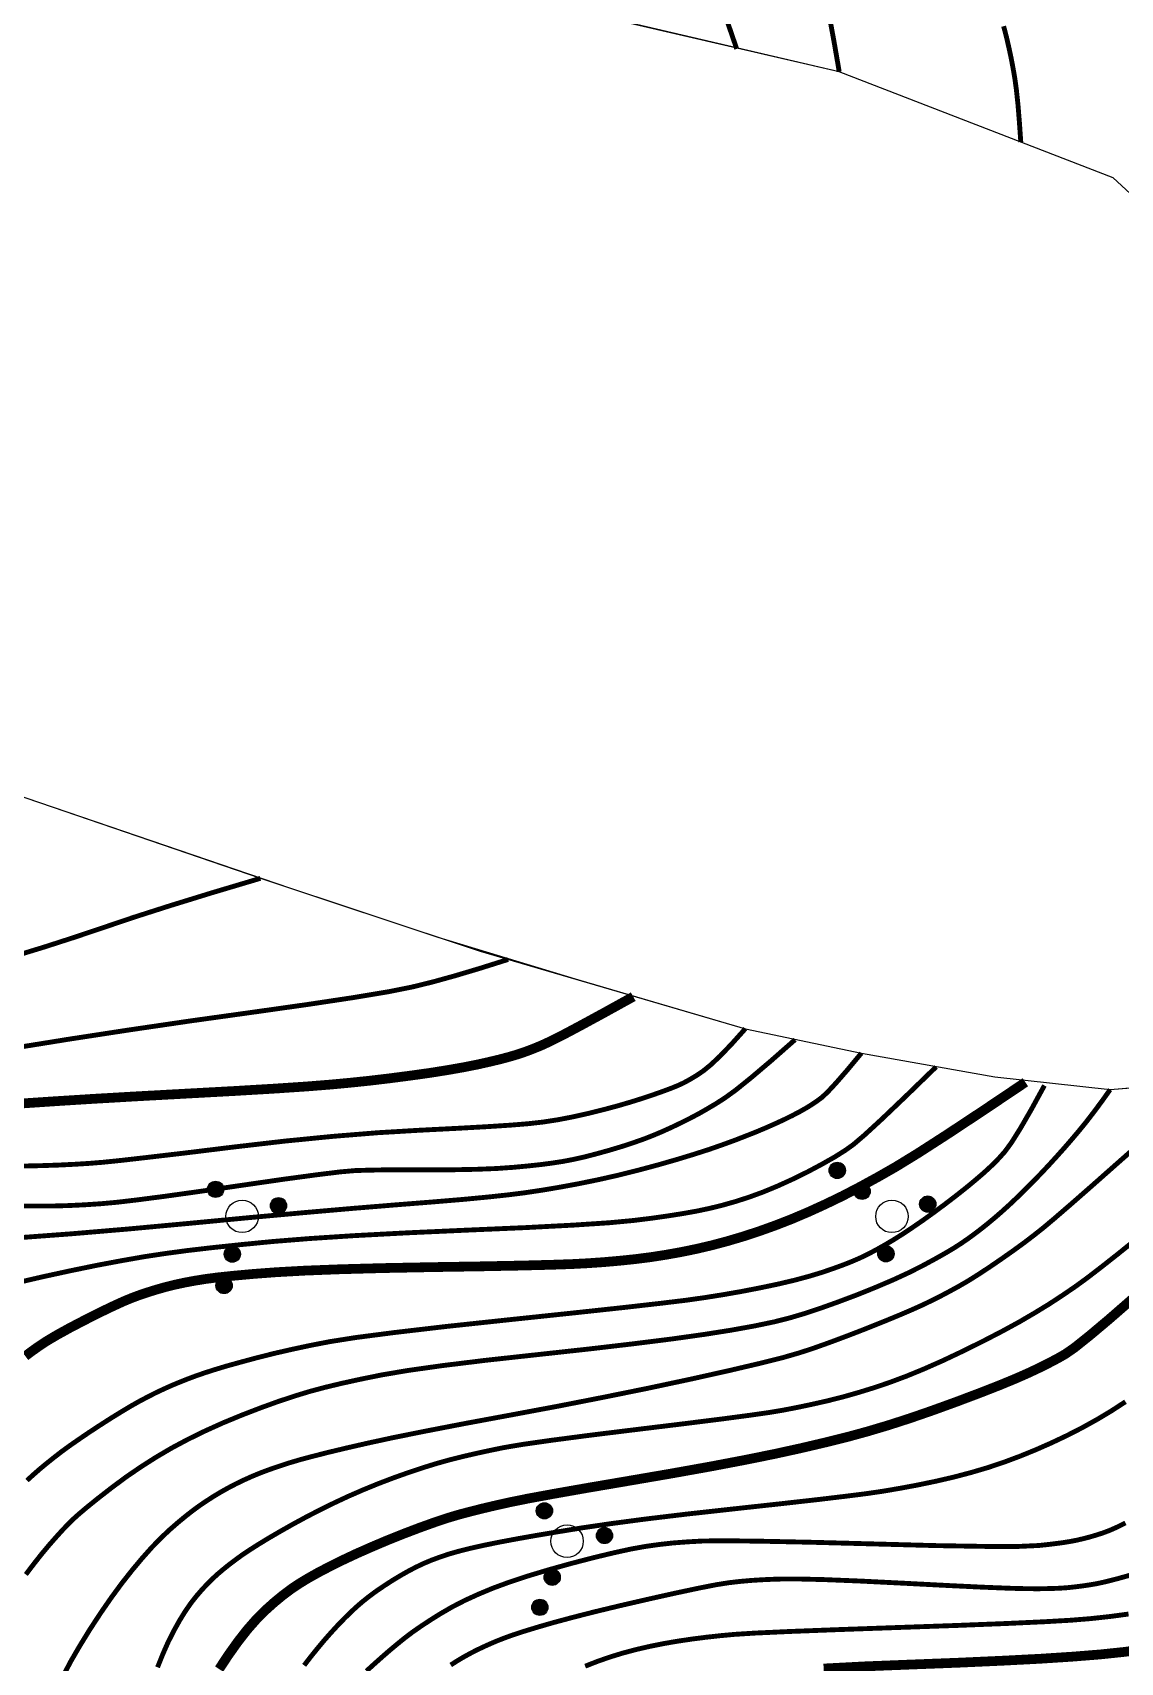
# Model space of a CAD drawing. Extents: x 396500 to 398250, y 1005980 to 1008200.
# Drawn here: x 398169.81 to 398186.55, y 1007827.17 to 1007852.26 of the extents above; entities that cross this region are included whole.
import ezdxf

# ---------------------------------------------------------------- set-up
doc = ezdxf.new("R2010")
doc.units = 0
doc.header["$LTSCALE"] = 0.5
doc.layers.get('0').update_dxf_attribs({"linetype": 'CONTINUOUS'})
doc.layers.add('ASSIST', color=7, linetype='CONTINUOUS', plot=False)
for name, color, linetype in [('DGX', 2, 'CONTINUOUS'), ('DMTZ', 3, 'CONTINUOUS'), ('ZBTZ', 3, 'CONTINUOUS')]:
    doc.layers.add(name, color=color, linetype=linetype)
doc.linetypes.add('10421', pattern='A,2,[150,AAA.SHX,S=1,R=0,X=0,Y=1],1e-11', length=2)
doc.linetypes.add('1161', pattern='A,0,[149,AAA.SHX,S=0.15,R=0,X=0,Y=0],-1.6', length=1.6)

# ---------------------------------------------------------------- blocks, each defined once
blk = doc.blocks.new('*U110')
at = {"linetype": 'Continuous'}
for points in [[(-0.25, 2.2), (-0.238, 2.123), (-0.238, 2.277)], [(-0.238, 2.277), (-0.202, 2.053), (-0.202, 2.347)], [(-0.202, 2.053), (-0.238, 2.277), (-0.238, 2.123)], [(-0.202, 2.347), (-0.147, 1.998), (-0.147, 2.402)], [(-0.147, 1.998), (-0.202, 2.347), (-0.202, 2.053)], [(-0.147, 2.402), (-0.077, 1.962), (-0.077, 2.438)], [(-0.077, 1.962), (-0.147, 2.402), (-0.147, 1.998)], [(-0.077, 2.438), (0, 1.95), (0, 2.45)], [(0, 1.95), (-0.077, 2.438), (-0.077, 1.962)], [(0, 2.45), (0.077, 1.962), (0.077, 2.438)], [(0.077, 1.962), (0, 2.45), (0, 1.95)], [(0.077, 2.438), (0.147, 1.998), (0.147, 2.402)], [(0.147, 1.998), (0.077, 2.438), (0.077, 1.962)], [(0.147, 2.402), (0.202, 2.053), (0.202, 2.347)], [(0.202, 2.053), (0.147, 2.402), (0.147, 1.998)], [(0.202, 2.347), (0.238, 2.123), (0.238, 2.277)], [(0.238, 2.123), (0.202, 2.347), (0.202, 2.053)], [(0.25, 2.2), (0.238, 2.277), (0.238, 2.123)]]:
    blk.add_solid(points, dxfattribs=at)
blk = doc.blocks.new('*U109')
at = {"linetype": 'Continuous'}
for points in [[(-0.25, 1.2), (-0.238, 1.123), (-0.238, 1.277)], [(-0.238, 1.277), (-0.202, 1.053), (-0.202, 1.347)], [(-0.202, 1.053), (-0.238, 1.277), (-0.238, 1.123)], [(-0.202, 1.347), (-0.147, 0.998), (-0.147, 1.402)], [(-0.147, 0.998), (-0.202, 1.347), (-0.202, 1.053)], [(-0.147, 1.402), (-0.077, 0.962), (-0.077, 1.438)], [(-0.077, 0.962), (-0.147, 1.402), (-0.147, 0.998)], [(-0.077, 1.438), (0, 0.95), (0, 1.45)], [(0, 0.95), (-0.077, 1.438), (-0.077, 0.962)], [(0, 1.45), (0.077, 0.962), (0.077, 1.438)], [(0.077, 0.962), (0, 1.45), (0, 0.95)], [(0.077, 1.438), (0.147, 0.998), (0.147, 1.402)], [(0.147, 0.998), (0.077, 1.438), (0.077, 0.962)], [(0.147, 1.402), (0.202, 1.053), (0.202, 1.347)], [(0.202, 1.053), (0.147, 1.402), (0.147, 0.998)], [(0.202, 1.347), (0.238, 1.123), (0.238, 1.277)], [(0.238, 1.123), (0.202, 1.347), (0.202, 1.053)], [(0.25, 1.2), (0.238, 1.277), (0.238, 1.123)]]:
    blk.add_solid(points, dxfattribs=at)
blk = doc.blocks.new('*U108')
at = {"linetype": 'Continuous'}
for points in [[(-1.238, -0.523), (-1.202, -0.747), (-1.202, -0.453)], [(-1.202, -0.453), (-1.147, -0.802), (-1.147, -0.398)], [(-1.147, -0.802), (-1.202, -0.453), (-1.202, -0.747)], [(-1.147, -0.398), (-1.077, -0.838), (-1.077, -0.362)], [(-1.077, -0.838), (-1.147, -0.398), (-1.147, -0.802)], [(-1.077, -0.362), (-1, -0.85), (-1, -0.35)], [(-1, -0.85), (-1.077, -0.362), (-1.077, -0.838)], [(-1, -0.35), (-0.923, -0.838), (-0.923, -0.362)], [(-0.923, -0.838), (-1, -0.35), (-1, -0.85)], [(-0.923, -0.362), (-0.853, -0.802), (-0.853, -0.398)], [(-0.853, -0.802), (-0.923, -0.362), (-0.923, -0.838)], [(-0.853, -0.398), (-0.798, -0.747), (-0.798, -0.453)], [(-0.798, -0.747), (-0.853, -0.398), (-0.853, -0.802)], [(-0.798, -0.453), (-0.762, -0.677), (-0.762, -0.523)], [(-0.762, -0.677), (-0.798, -0.453), (-0.798, -0.747)], [(-1.25, -0.6), (-1.238, -0.677), (-1.238, -0.523)], [(-1.202, -0.747), (-1.238, -0.523), (-1.238, -0.677)], [(-0.75, -0.6), (-0.762, -0.523), (-0.762, -0.677)]]:
    blk.add_solid(points, dxfattribs=at)
blk = doc.blocks.new('*U107')
at = {"linetype": 'Continuous'}
for points in [[(0.762, -0.523), (0.798, -0.747), (0.798, -0.453)], [(0.798, -0.453), (0.853, -0.802), (0.853, -0.398)], [(0.853, -0.802), (0.798, -0.453), (0.798, -0.747)], [(0.853, -0.398), (0.923, -0.838), (0.923, -0.362)], [(0.923, -0.838), (0.853, -0.398), (0.853, -0.802)], [(0.923, -0.362), (1, -0.85), (1, -0.35)], [(1, -0.85), (0.923, -0.362), (0.923, -0.838)], [(1, -0.35), (1.077, -0.838), (1.077, -0.362)], [(1.077, -0.838), (1, -0.35), (1, -0.85)], [(1.077, -0.362), (1.147, -0.802), (1.147, -0.398)], [(1.147, -0.802), (1.077, -0.362), (1.077, -0.838)], [(1.147, -0.398), (1.202, -0.747), (1.202, -0.453)], [(1.202, -0.747), (1.147, -0.398), (1.147, -0.802)], [(1.202, -0.453), (1.238, -0.677), (1.238, -0.523)], [(1.238, -0.677), (1.202, -0.453), (1.202, -0.747)], [(0.75, -0.6), (0.762, -0.677), (0.762, -0.523)], [(0.798, -0.747), (0.762, -0.523), (0.762, -0.677)], [(1.25, -0.6), (1.238, -0.523), (1.238, -0.677)]]:
    blk.add_solid(points, dxfattribs=at)
blk = doc.blocks.new('gc160')
for centre, radius in [((0, 2.2), 0.25), ((0, 1.2), 0.25), ((0, 0), 0.5), ((-1, -0.6), 0.25), ((1, -0.6), 0.25)]:
    blk.add_circle(centre, radius)
at = {"linetype": 'Continuous'}
for name in ['*U110', '*U109', '*U108', '*U107']:
    blk.add_blockref(name, (0, 0), dxfattribs=at)

msp = doc.modelspace()

# ---------------------------------------------------------------- linework, layer by layer
at = {"layer": 'ASSIST', "linetype": '1161', "flags": 128}
msp.add_lwpolyline([(398142.02, 1007800), (398142.399, 1007801.54), (398142.633, 1007802.773), (398142.931, 1007803.579), (398144.715, 1007805.754), (398145.584, 1007806.956), (398146.799, 1007807.848), (398147.861, 1007808.093), (398149.129, 1007808.343), (398150.764, 1007808.784), (398151.939, 1007809.304), (398152.806, 1007810.069), (398152.944, 1007810.789), (398152.788, 1007811.606), (398151.833, 1007813.402), (398150.283, 1007816.089), (398149.271, 1007817.523), (398148.366, 1007819.301), (398147.802, 1007820.892), (398147.709, 1007822.194), (398147.751, 1007823.22), (398147.993, 1007825.125), (398148.563, 1007828.764), (398148.89, 1007831.01), (398148.677, 1007833.131), (398148.356, 1007835.297), (398148.501, 1007837.554), (398148.576, 1007837.886), (398149.025, 1007838.785), (398149.904, 1007840.345), (398150.85, 1007841.759), (398152.198, 1007842.928), (398153.283, 1007843.843), (398154.353, 1007844.354), (398156.242, 1007844.174), (398157.251, 1007844.031), (398159.807, 1007843.503), (398162.288, 1007842.879), (398163.871, 1007842.482), (398165.328, 1007841.983), (398166.696, 1007841.514), (398168.45, 1007840.912), (398173.781, 1007839.09), (398176.049, 1007838.337), (398178.161, 1007837.694), (398180.78, 1007836.928), (398182.566, 1007836.552), (398184.62, 1007836.189), (398186.394, 1007835.99), (398187.912, 1007836.12), (398189.201, 1007837.141), (398189.776, 1007838.251), (398190.12, 1007840.29), (398190.17, 1007842.598), (398190.403, 1007844.951), (398189.043, 1007847.627), (398186.439, 1007850.026), (398182.225, 1007851.659), (398179.103, 1007852.385), (398176.647, 1007852.937), (398174.727, 1007853.334), (398173.11, 1007853.669), (398168.439, 1007854.649), (398165.563, 1007855.29), (398158.789, 1007856.801), (398153.979, 1007858.808), (398149.396, 1007860.72), (398144.127, 1007864.7), (398142.759, 1007865.981), (398141.282, 1007867.363), (398140.55, 1007868.563), (398140.208, 1007869.78), (398140.511, 1007870.688), (398141.35, 1007871.773), (398142.86, 1007872.958), (398144.688, 1007874.352), (398146.121, 1007875.954), (398147.886, 1007878.704), (398148.807, 1007881.026), (398149.69, 1007882.6), (398150.822, 1007883.944), (398152.833, 1007885.552), (398155.084, 1007887.155), (398157.453, 1007888.399), (398159.821, 1007889.906), (398164.065, 1007891.774), (398167.151, 1007892.546), (398170.237, 1007892.763), (398172.231, 1007893.077), (398178.906, 1007894.329), (398187.893, 1007896.515), (398196.105, 1007897.363), (398198.497, 1007897.051), (398200.566, 1007896.587), (398204.507, 1007893.102), (398206.423, 1007891.187), (398209.498, 1007887.729), (398210.612, 1007887.806), (398213.195, 1007888.289), (398215.918, 1007889.203), (398220.573, 1007891.299), (398223.366, 1007894.936), (398225.772, 1007898.967), (398226.909, 1007900.593), (398227.45, 1007901.366), (398230.002, 1007904.286), (398230.914, 1007907.707), (398230.508, 1007910.965), (398230.735, 1007912.853), (398231.346, 1007914.53), (398231.704, 1007915.899), (398231.592, 1007917.4), (398230.516, 1007919.105), (398228.421, 1007920.266), (398226.188, 1007921.034), (398222.702, 1007920.758), (398220.157, 1007919.683), (398213.382, 1007916.314), (398211.653, 1007915.256), (398209.807, 1007914.296), (398207.213, 1007913.194), (398202.736, 1007911.958), (398198.513, 1007911.002), (398193.866, 1007910.829), (398191.118, 1007910.959), (398186.311, 1007911.089), (398183.26, 1007910.44), (398179.978, 1007908.815), (398175.69, 1007907.289), (398170.96, 1007906.391), (398164.865, 1007905.89), (398161.238, 1007904.319), (398157.823, 1007902.535), (398156.043, 1007901.477), (398153.127, 1007900.483), (398149.688, 1007899.603), (398147.117, 1007899.74), (398147.354, 1007906.259), (398146.727, 1007907.847), (398146.513, 1007910.403), (398146.692, 1007913.316), (398146.601, 1007914.543), (398146.316, 1007915.086), (398146.17, 1007915.27), (398146.043, 1007915.397), (398143.818, 1007916.025), (398133.841, 1007918.172), (398117.646, 1007921.722), (398115.495, 1007921.191), (398113.43, 1007918.324), (398111.271, 1007914.72), (398111.659, 1007911.426), (398111.138, 1007910.755), (398109.996, 1007910.755), (398105.411, 1007912.155), (398094.726, 1007914.446), (398089.329, 1007915.756), (398084.446, 1007917.001), (398081.014, 1007918.354), (398077.754, 1007918.158), (398074.291, 1007917.473), (398072.136, 1007917.258), (398058.971, 1007918.699), (398029.655, 1007921.908), (398021.04, 1007925.602), (398010.909, 1007927.444), (398008.421, 1007927.59), (398003.074, 1007927.335), (398001.194, 1007927.455), (398000.225, 1007927.796), (398000.036, 1007927.87)], dxfattribs=at)
at = {"layer": 'DGX', "linetype": 'Continuous', "const_width": 0.075, "flags": 128}
for points in [[(398182.071, 1007852.522), (398182.145, 1007852.122), (398182.225, 1007851.659)], [(398180.505, 1007852.425), (398180.647, 1007852.011)], [(398184.755, 1007852.36), (398184.799, 1007852.191), (398184.836, 1007852.03), (398184.87, 1007851.872), (398184.9, 1007851.714), (398184.927, 1007851.559), (398184.951, 1007851.382), (398184.975, 1007851.159), (398184.997, 1007850.89), (398185.019, 1007850.577)], [(398169.575, 1007833.709), (398170.409, 1007833.771), (398171.295, 1007833.846), (398172.234, 1007833.933), (398173.156, 1007834.021), (398173.99, 1007834.097), (398174.736, 1007834.162), (398175.395, 1007834.216), (398175.965, 1007834.261), (398176.443, 1007834.301), (398176.83, 1007834.338), (398177.125, 1007834.37), (398177.381, 1007834.402), (398177.648, 1007834.442), (398177.928, 1007834.489), (398178.22, 1007834.543), (398178.518, 1007834.604), (398178.82, 1007834.672), (398179.124, 1007834.748), (398179.43, 1007834.83), (398179.723, 1007834.914), (398179.986, 1007834.994), (398180.22, 1007835.069), (398180.423, 1007835.14), (398180.608, 1007835.207), (398180.783, 1007835.275), (398180.95, 1007835.341), (398181.107, 1007835.407), (398181.253, 1007835.472), (398181.387, 1007835.534), (398181.508, 1007835.594), (398181.617, 1007835.651), (398181.716, 1007835.707), (398181.805, 1007835.762), (398181.886, 1007835.817), (398181.959, 1007835.871), (398182.047, 1007835.954), (398182.178, 1007836.095), (398182.351, 1007836.294), (398182.566, 1007836.552)], [(398186.394, 1007835.99), (398186.265, 1007835.809), (398186.142, 1007835.644), (398186.026, 1007835.493), (398185.916, 1007835.358), (398185.808, 1007835.23), (398185.695, 1007835.099), (398185.577, 1007834.967), (398185.454, 1007834.832), (398185.329, 1007834.699), (398185.205, 1007834.571), (398185.083, 1007834.448), (398184.963, 1007834.331), (398184.845, 1007834.219), (398184.73, 1007834.115), (398184.62, 1007834.019), (398184.513, 1007833.93), (398184.409, 1007833.847), (398184.307, 1007833.769), (398184.207, 1007833.696), (398184.108, 1007833.628), (398183.999, 1007833.557), (398183.863, 1007833.476), (398183.702, 1007833.385), (398183.515, 1007833.284), (398183.302, 1007833.176), (398183.062, 1007833.065), (398182.795, 1007832.951), (398182.503, 1007832.833), (398182.208, 1007832.722), (398181.936, 1007832.625), (398181.688, 1007832.543), (398181.463, 1007832.476), (398181.221, 1007832.415), (398180.924, 1007832.353), (398180.57, 1007832.289), (398180.16, 1007832.224), (398179.67, 1007832.155), (398179.075, 1007832.08), (398178.375, 1007831.998), (398177.571, 1007831.91), (398176.779, 1007831.823), (398176.118, 1007831.742), (398175.587, 1007831.667), (398175.186, 1007831.599), (398174.865, 1007831.534), (398174.573, 1007831.47), (398174.31, 1007831.407), (398174.075, 1007831.344), (398173.845, 1007831.274), (398173.595, 1007831.191), (398173.324, 1007831.093), (398173.033, 1007830.981), (398172.74, 1007830.86), (398172.461, 1007830.734), (398172.198, 1007830.605), (398171.949, 1007830.472), (398171.711, 1007830.332), (398171.479, 1007830.184), (398171.252, 1007830.029), (398171.03, 1007829.864), (398170.829, 1007829.708), (398170.664, 1007829.575), (398170.534, 1007829.466), (398170.439, 1007829.381), (398170.359, 1007829.302), (398170.27, 1007829.209), (398170.174, 1007829.103), (398170.069, 1007828.984), (398169.957, 1007828.85), (398169.836, 1007828.697), (398169.707, 1007828.527)], [(398185.383, 1007836.054), (398185.18, 1007835.683), (398185.01, 1007835.389), (398184.875, 1007835.174), (398184.774, 1007835.036), (398184.683, 1007834.934), (398184.576, 1007834.826), (398184.454, 1007834.713), (398184.317, 1007834.595), (398184.169, 1007834.473), (398184.013, 1007834.35), (398183.85, 1007834.225), (398183.679, 1007834.098), (398183.509, 1007833.976), (398183.349, 1007833.866), (398183.199, 1007833.766), (398183.058, 1007833.677), (398182.924, 1007833.598), (398182.796, 1007833.526), (398182.673, 1007833.461), (398182.556, 1007833.404), (398182.432, 1007833.35), (398182.291, 1007833.294), (398182.132, 1007833.236), (398181.956, 1007833.176), (398181.758, 1007833.116), (398181.534, 1007833.056), (398181.284, 1007832.997), (398181.008, 1007832.939), (398180.719, 1007832.883), (398180.433, 1007832.833), (398180.149, 1007832.788), (398179.866, 1007832.748), (398179.485, 1007832.702), (398178.906, 1007832.636), (398178.128, 1007832.552), (398177.152, 1007832.449), (398176.173, 1007832.344), (398175.386, 1007832.252), (398174.792, 1007832.175), (398174.391, 1007832.112), (398174.091, 1007832.054), (398173.801, 1007831.992), (398173.522, 1007831.928), (398173.253, 1007831.86), (398173.005, 1007831.793), (398172.789, 1007831.733), (398172.604, 1007831.677), (398172.452, 1007831.628), (398172.317, 1007831.581), (398172.187, 1007831.532), (398172.061, 1007831.482), (398171.939, 1007831.431), (398171.82, 1007831.377), (398171.701, 1007831.321), (398171.582, 1007831.26), (398171.462, 1007831.197), (398171.334, 1007831.125), (398171.19, 1007831.039), (398171.029, 1007830.94), (398170.851, 1007830.826), (398170.674, 1007830.71), (398170.516, 1007830.602), (398170.375, 1007830.504), (398170.252, 1007830.414), (398170.14, 1007830.327), (398170.031, 1007830.24), (398169.926, 1007830.153), (398169.824, 1007830.064), (398169.725, 1007829.974)], [(398186.847, 1007833.729), (398186.517, 1007833.463), (398186.248, 1007833.251), (398186.04, 1007833.091), (398185.857, 1007832.958), (398185.661, 1007832.824), (398185.455, 1007832.689), (398185.236, 1007832.555), (398185, 1007832.417), (398184.738, 1007832.274), (398184.451, 1007832.125), (398184.139, 1007831.97), (398183.824, 1007831.821), (398183.531, 1007831.691), (398183.258, 1007831.579), (398183.006, 1007831.485), (398182.765, 1007831.403), (398182.525, 1007831.329), (398182.286, 1007831.261), (398182.049, 1007831.201), (398181.815, 1007831.148), (398181.588, 1007831.1), (398181.366, 1007831.057), (398181.151, 1007831.021), (398180.865, 1007830.98), (398180.431, 1007830.922), (398179.849, 1007830.849), (398179.118, 1007830.76), (398178.387, 1007830.67), (398177.801, 1007830.593), (398177.359, 1007830.53), (398177.063, 1007830.48), (398176.844, 1007830.435), (398176.633, 1007830.389), (398176.43, 1007830.342), (398176.235, 1007830.293), (398176.038, 1007830.238), (398175.827, 1007830.173), (398175.604, 1007830.099), (398175.368, 1007830.015), (398175.129, 1007829.924), (398174.897, 1007829.829), (398174.672, 1007829.731), (398174.453, 1007829.629), (398174.24, 1007829.524), (398174.032, 1007829.417), (398173.827, 1007829.306), (398173.627, 1007829.193), (398173.44, 1007829.084), (398173.278, 1007828.985), (398173.14, 1007828.897), (398173.026, 1007828.82), (398172.928, 1007828.748), (398172.834, 1007828.677), (398172.747, 1007828.607), (398172.665, 1007828.538), (398172.585, 1007828.465), (398172.503, 1007828.384), (398172.42, 1007828.295), (398172.335, 1007828.197), (398172.249, 1007828.088), (398172.162, 1007827.962), (398172.074, 1007827.82), (398171.986, 1007827.662), (398171.898, 1007827.488), (398171.815, 1007827.3), (398171.734, 1007827.098)], [(398186.699, 1007828.515), (398186.49, 1007828.457), (398186.319, 1007828.414), (398186.187, 1007828.385), (398186.073, 1007828.366), (398185.959, 1007828.349), (398185.846, 1007828.335), (398185.733, 1007828.323), (398185.609, 1007828.315), (398185.463, 1007828.31), (398185.296, 1007828.307), (398185.107, 1007828.308), (398184.84, 1007828.315), (398184.436, 1007828.331), (398183.896, 1007828.357), (398183.219, 1007828.392), (398182.54, 1007828.426), (398181.991, 1007828.448), (398181.571, 1007828.458), (398181.282, 1007828.456), (398181.067, 1007828.447), (398180.869, 1007828.435), (398180.69, 1007828.419), (398180.528, 1007828.4), (398180.336, 1007828.37), (398180.066, 1007828.317), (398179.718, 1007828.243), (398179.291, 1007828.148), (398178.85, 1007828.046), (398178.459, 1007827.952), (398178.119, 1007827.865), (398177.829, 1007827.787), (398177.583, 1007827.716), (398177.374, 1007827.652), (398177.202, 1007827.596), (398177.067, 1007827.547), (398176.953, 1007827.502), (398176.846, 1007827.456), (398176.744, 1007827.41), (398176.648, 1007827.364), (398176.558, 1007827.318), (398176.472, 1007827.271), (398176.392, 1007827.225), (398176.317, 1007827.179), (398176.246, 1007827.133)]]:
    msp.add_lwpolyline(points, dxfattribs=at)
at = {"layer": 'DGX', "linetype": 'Continuous', "const_width": 0.075}
for points in [[(398169.462, 1007838.024), (398169.977, 1007838.181), (398170.455, 1007838.335), (398170.895, 1007838.483), (398171.362, 1007838.641), (398171.921, 1007838.82), (398172.573, 1007839.021), (398173.318, 1007839.243)], [(398177.129, 1007837.994), (398176.698, 1007837.858), (398176.309, 1007837.742), (398175.962, 1007837.646), (398175.656, 1007837.571), (398175.288, 1007837.497), (398174.753, 1007837.408), (398174.05, 1007837.302), (398173.181, 1007837.179), (398172.235, 1007837.047), (398171.303, 1007836.91), (398170.384, 1007836.769), (398169.478, 1007836.623)], [(398169.361, 1007834.203), (398169.774, 1007834.198), (398170.088, 1007834.198), (398170.351, 1007834.205), (398170.609, 1007834.217), (398170.864, 1007834.234), (398171.116, 1007834.257), (398171.422, 1007834.293), (398171.845, 1007834.348), (398172.382, 1007834.423), (398173.035, 1007834.518), (398173.676, 1007834.611), (398174.18, 1007834.679), (398174.545, 1007834.724), (398174.773, 1007834.744), (398174.964, 1007834.75), (398175.217, 1007834.755), (398175.534, 1007834.757), (398175.915, 1007834.756), (398176.304, 1007834.757), (398176.65, 1007834.764), (398176.951, 1007834.776), (398177.208, 1007834.794), (398177.432, 1007834.815), (398177.635, 1007834.837), (398177.817, 1007834.861), (398177.977, 1007834.886), (398178.134, 1007834.916), (398178.304, 1007834.954), (398178.488, 1007835.002), (398178.687, 1007835.057), (398178.883, 1007835.116), (398179.062, 1007835.175), (398179.224, 1007835.232), (398179.369, 1007835.289), (398179.506, 1007835.347), (398179.643, 1007835.409), (398179.781, 1007835.475), (398179.92, 1007835.544), (398180.058, 1007835.617), (398180.195, 1007835.695), (398180.331, 1007835.776), (398180.465, 1007835.862), (398180.633, 1007835.984), (398180.869, 1007836.174), (398181.173, 1007836.432), (398181.545, 1007836.759)], [(398180.78, 1007836.928), (398180.574, 1007836.698), (398180.397, 1007836.513), (398180.249, 1007836.373), (398180.131, 1007836.277), (398180.028, 1007836.208), (398179.929, 1007836.148), (398179.834, 1007836.096), (398179.743, 1007836.054), (398179.643, 1007836.013), (398179.52, 1007835.967), (398179.375, 1007835.916), (398179.209, 1007835.86), (398179.022, 1007835.801), (398178.82, 1007835.742), (398178.601, 1007835.683), (398178.367, 1007835.625), (398178.126, 1007835.571), (398177.892, 1007835.526), (398177.664, 1007835.491), (398177.442, 1007835.466), (398177.173, 1007835.444), (398176.804, 1007835.42), (398176.335, 1007835.394), (398175.765, 1007835.365), (398175.123, 1007835.327), (398174.432, 1007835.271), (398173.694, 1007835.198), (398172.908, 1007835.107), (398172.175, 1007835.017), (398171.595, 1007834.949), (398171.167, 1007834.9), (398170.893, 1007834.872), (398170.684, 1007834.855), (398170.457, 1007834.841), (398170.209, 1007834.829), (398169.942, 1007834.82), (398169.621, 1007834.813)], [(398183.716, 1007836.341), (398183.245, 1007835.884), (398182.876, 1007835.532), (398182.609, 1007835.287), (398182.444, 1007835.146), (398182.315, 1007835.054), (398182.154, 1007834.953), (398181.962, 1007834.844), (398181.739, 1007834.725), (398181.505, 1007834.61), (398181.278, 1007834.507), (398181.061, 1007834.417), (398180.851, 1007834.34), (398180.646, 1007834.273), (398180.442, 1007834.215), (398180.238, 1007834.164), (398180.035, 1007834.121), (398179.821, 1007834.083), (398179.588, 1007834.046), (398179.333, 1007834.01), (398179.059, 1007833.976), (398178.686, 1007833.941), (398178.137, 1007833.905), (398177.411, 1007833.867), (398176.51, 1007833.828), (398175.58, 1007833.786), (398174.768, 1007833.743), (398174.076, 1007833.698), (398173.503, 1007833.652), (398173.014, 1007833.604), (398172.577, 1007833.558), (398172.191, 1007833.513), (398171.856, 1007833.468), (398171.532, 1007833.419), (398171.179, 1007833.357), (398170.796, 1007833.285), (398170.383, 1007833.2), (398169.956, 1007833.107), (398169.532, 1007833.009)], [(398170.285, 1007826.973), (398170.401, 1007827.193), (398170.538, 1007827.429), (398170.693, 1007827.681), (398170.858, 1007827.933), (398171.021, 1007828.169), (398171.183, 1007828.39), (398171.344, 1007828.594), (398171.5, 1007828.78), (398171.647, 1007828.945), (398171.787, 1007829.089), (398171.918, 1007829.213), (398172.042, 1007829.321), (398172.16, 1007829.419), (398172.272, 1007829.507), (398172.377, 1007829.584), (398172.482, 1007829.655), (398172.59, 1007829.725), (398172.701, 1007829.792), (398172.817, 1007829.857), (398172.937, 1007829.92), (398173.061, 1007829.98), (398173.19, 1007830.038), (398173.324, 1007830.093), (398173.464, 1007830.145), (398173.612, 1007830.196), (398173.769, 1007830.247), (398173.935, 1007830.296), (398174.127, 1007830.347), (398174.363, 1007830.407), (398174.643, 1007830.474), (398174.966, 1007830.548), (398175.363, 1007830.634), (398175.861, 1007830.734), (398176.461, 1007830.85), (398177.162, 1007830.98), (398177.9, 1007831.118), (398178.609, 1007831.257), (398179.289, 1007831.395), (398179.941, 1007831.534), (398180.524, 1007831.664), (398180.997, 1007831.775), (398181.36, 1007831.866), (398181.613, 1007831.939), (398181.824, 1007832.008), (398182.063, 1007832.093), (398182.329, 1007832.192), (398182.622, 1007832.305), (398182.907, 1007832.419), (398183.152, 1007832.52), (398183.355, 1007832.607), (398183.517, 1007832.68), (398183.657, 1007832.748), (398183.796, 1007832.818), (398183.932, 1007832.89), (398184.067, 1007832.964), (398184.208, 1007833.046), (398184.364, 1007833.144), (398184.536, 1007833.257), (398184.723, 1007833.385), (398184.909, 1007833.516), (398185.078, 1007833.639), (398185.229, 1007833.755), (398185.364, 1007833.862), (398185.534, 1007834.005), (398185.79, 1007834.226), (398186.132, 1007834.526), (398186.56, 1007834.905), (398187.002, 1007835.294)], [(398186.63, 1007831.186), (398186.418, 1007831.048), (398186.198, 1007830.916), (398185.968, 1007830.788), (398185.73, 1007830.666), (398185.487, 1007830.551), (398185.244, 1007830.444), (398185.003, 1007830.346), (398184.762, 1007830.256), (398184.515, 1007830.173), (398184.257, 1007830.097), (398183.988, 1007830.026), (398183.707, 1007829.961), (398183.427, 1007829.903), (398183.158, 1007829.853), (398182.901, 1007829.809), (398182.656, 1007829.773), (398182.349, 1007829.734), (398181.906, 1007829.681), (398181.328, 1007829.616), (398180.615, 1007829.538), (398179.884, 1007829.457), (398179.25, 1007829.381), (398178.715, 1007829.31), (398178.278, 1007829.246), (398177.907, 1007829.186), (398177.569, 1007829.129), (398177.264, 1007829.075), (398176.992, 1007829.024), (398176.752, 1007828.975), (398176.542, 1007828.928), (398176.361, 1007828.882), (398176.21, 1007828.839), (398176.078, 1007828.794), (398175.95, 1007828.747), (398175.829, 1007828.696), (398175.713, 1007828.641), (398175.598, 1007828.581), (398175.479, 1007828.514), (398175.356, 1007828.44), (398175.229, 1007828.358), (398175.104, 1007828.273), (398174.99, 1007828.189), (398174.886, 1007828.106), (398174.792, 1007828.025), (398174.701, 1007827.94), (398174.606, 1007827.846), (398174.507, 1007827.744), (398174.405, 1007827.633), (398174.301, 1007827.515), (398174.198, 1007827.392), (398174.094, 1007827.263), (398173.99, 1007827.128)], [(398186.629, 1007829.32), (398186.499, 1007829.255), (398186.381, 1007829.203), (398186.276, 1007829.164), (398186.176, 1007829.132), (398186.078, 1007829.103), (398185.98, 1007829.078), (398185.883, 1007829.055), (398185.774, 1007829.034), (398185.641, 1007829.013), (398185.483, 1007828.993), (398185.301, 1007828.973), (398184.996, 1007828.959), (398184.47, 1007828.959), (398183.724, 1007828.971), (398182.756, 1007828.997), (398181.783, 1007829.023), (398181.02, 1007829.039), (398180.467, 1007829.046), (398180.124, 1007829.042), (398179.89, 1007829.029), (398179.666, 1007829.012), (398179.451, 1007828.988), (398179.245, 1007828.959), (398179.022, 1007828.919), (398178.757, 1007828.861), (398178.449, 1007828.787), (398178.099, 1007828.696), (398177.745, 1007828.597), (398177.426, 1007828.501), (398177.142, 1007828.407), (398176.893, 1007828.315), (398176.67, 1007828.222), (398176.462, 1007828.127), (398176.27, 1007828.028), (398176.093, 1007827.926), (398175.932, 1007827.825), (398175.786, 1007827.729), (398175.657, 1007827.639), (398175.544, 1007827.554), (398175.436, 1007827.466), (398175.32, 1007827.37), (398175.199, 1007827.265), (398175.071, 1007827.151), (398174.949, 1007827.04)], [(398186.677, 1007827.918), (398186.394, 1007827.88), (398186.1, 1007827.848), (398185.796, 1007827.823), (398185.396, 1007827.8), (398184.816, 1007827.773), (398184.055, 1007827.743), (398183.112, 1007827.71), (398182.182, 1007827.677), (398181.456, 1007827.649), (398180.934, 1007827.625), (398180.616, 1007827.605), (398180.399, 1007827.585), (398180.18, 1007827.561), (398179.96, 1007827.533), (398179.738, 1007827.5), (398179.518, 1007827.462), (398179.305, 1007827.419), (398179.098, 1007827.371), (398178.898, 1007827.318), (398178.702, 1007827.258), (398178.507, 1007827.19), (398178.315, 1007827.115)]]:
    msp.add_lwpolyline(points, dxfattribs=at)
at = {"layer": 'DGX', "color": 3, "linetype": 'Continuous', "lineweight": -2, "const_width": 0.15}
for points in [[(398179.055, 1007837.421), (398178.595, 1007837.167), (398178.229, 1007836.968), (398177.956, 1007836.823), (398177.776, 1007836.733), (398177.644, 1007836.672), (398177.515, 1007836.619), (398177.39, 1007836.572), (398177.269, 1007836.531), (398177.14, 1007836.493), (398176.993, 1007836.454), (398176.828, 1007836.415), (398176.645, 1007836.374), (398176.436, 1007836.333), (398176.197, 1007836.291), (398175.927, 1007836.248), (398175.626, 1007836.206), (398175.312, 1007836.165), (398175.001, 1007836.128), (398174.695, 1007836.096), (398174.394, 1007836.068), (398174.029, 1007836.039), (398173.536, 1007836.006), (398172.913, 1007835.969), (398172.162, 1007835.928), (398171.394, 1007835.886), (398170.724, 1007835.847), (398170.15, 1007835.811), (398169.672, 1007835.779)], [(398185.09, 1007836.104), (398184.429, 1007835.66), (398183.877, 1007835.295), (398183.433, 1007835.009), (398183.097, 1007834.803), (398182.817, 1007834.643), (398182.543, 1007834.493), (398182.274, 1007834.353), (398182.009, 1007834.225), (398181.75, 1007834.107), (398181.494, 1007833.998), (398181.242, 1007833.9), (398180.994, 1007833.811), (398180.75, 1007833.731), (398180.508, 1007833.659), (398180.268, 1007833.595), (398180.03, 1007833.539), (398179.793, 1007833.49), (398179.557, 1007833.448), (398179.32, 1007833.411), (398179.083, 1007833.381), (398178.844, 1007833.356), (398178.603, 1007833.335), (398178.359, 1007833.318), (398178.112, 1007833.305), (398177.792, 1007833.294), (398177.327, 1007833.282), (398176.719, 1007833.27), (398175.965, 1007833.258), (398175.197, 1007833.243), (398174.541, 1007833.225), (398173.997, 1007833.204), (398173.567, 1007833.18), (398173.218, 1007833.154), (398172.919, 1007833.127), (398172.67, 1007833.101), (398172.471, 1007833.075), (398172.302, 1007833.048), (398172.143, 1007833.018), (398171.995, 1007832.986), (398171.858, 1007832.952), (398171.727, 1007832.915), (398171.598, 1007832.875), (398171.471, 1007832.833), (398171.346, 1007832.787), (398171.208, 1007832.73), (398171.038, 1007832.652), (398170.838, 1007832.556), (398170.607, 1007832.439), (398170.377, 1007832.319), (398170.182, 1007832.211), (398170.02, 1007832.115), (398169.893, 1007832.03), (398169.789, 1007831.956), (398169.699, 1007831.889)], [(398186.758, 1007832.787), (398186.378, 1007832.456), (398186.075, 1007832.201), (398185.851, 1007832.022), (398185.703, 1007831.919), (398185.587, 1007831.853), (398185.454, 1007831.783), (398185.305, 1007831.708), (398185.139, 1007831.63), (398184.94, 1007831.542), (398184.688, 1007831.438), (398184.384, 1007831.319), (398184.028, 1007831.185), (398183.656, 1007831.05), (398183.306, 1007830.929), (398182.977, 1007830.823), (398182.669, 1007830.731), (398182.356, 1007830.645), (398182.01, 1007830.559), (398181.631, 1007830.47), (398181.22, 1007830.38), (398180.76, 1007830.287), (398180.234, 1007830.187), (398179.642, 1007830.081), (398178.985, 1007829.968), (398178.352, 1007829.86), (398177.835, 1007829.769), (398177.433, 1007829.695), (398177.148, 1007829.637), (398176.929, 1007829.588), (398176.726, 1007829.54), (398176.54, 1007829.493), (398176.37, 1007829.448), (398176.196, 1007829.396), (398175.996, 1007829.329), (398175.77, 1007829.248), (398175.518, 1007829.152), (398175.261, 1007829.049), (398175.018, 1007828.946), (398174.79, 1007828.845), (398174.577, 1007828.745), (398174.382, 1007828.648), (398174.206, 1007828.556), (398174.051, 1007828.469), (398173.916, 1007828.387), (398173.789, 1007828.302), (398173.66, 1007828.205), (398173.528, 1007828.096), (398173.394, 1007827.976), (398173.256, 1007827.838), (398173.115, 1007827.677), (398172.971, 1007827.493), (398172.823, 1007827.285), (398172.682, 1007827.071)], [(398186.936, 1007827.379), (398186.614, 1007827.335), (398186.241, 1007827.296), (398185.817, 1007827.262), (398185.326, 1007827.23), (398184.75, 1007827.2), (398184.09, 1007827.17), (398183.344, 1007827.141), (398182.611, 1007827.112), (398181.985, 1007827.079)]]:
    msp.add_lwpolyline(points, dxfattribs=at)
at = {"layer": 'DMTZ', "linetype": '10421'}
msp.add_lwpolyline([(398163.876, 1007842.48), (398173.318, 1007839.243), (398176.698, 1007838.123), (398180.78, 1007836.928), (398182.566, 1007836.552), (398184.62, 1007836.189), (398186.394, 1007835.99), (398187.912, 1007836.12), (398189.201, 1007837.141), (398189.776, 1007838.251), (398189.915, 1007839.135), (398190.12, 1007840.29), (398190.17, 1007842.598), (398190.403, 1007844.951), (398189.043, 1007847.627), (398186.439, 1007850.026), (398182.225, 1007851.659), (398177.368, 1007852.788)], dxfattribs=at)

# ---------------------------------------------------------------- block references
at = {"layer": 'ZBTZ', "linetype": 'Continuous', "yscale": 0.5}
for p, xscale, rotation in [((398183.036, 1007834.039), 0.5000000000393608, 49.93438520424031), ((398173.036, 1007834.039), 0.500000000032835, 165.3822443271399), ((398178.036, 1007829.039), 0.5000000000260302, 157.6366466251542)]:
    msp.add_blockref('gc160', p, dxfattribs=dict(at, xscale=xscale, rotation=rotation))

doc.saveas('drawing.dxf')
